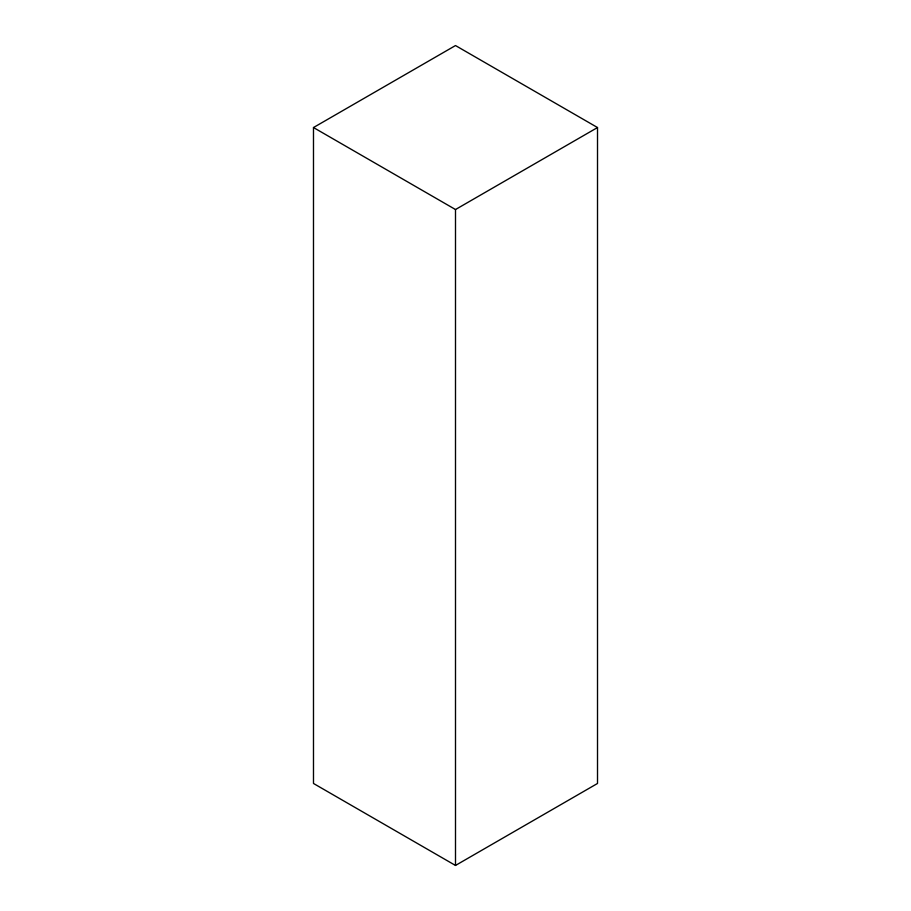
<?xml version="1.0" encoding="UTF-8"?>
<svg xmlns="http://www.w3.org/2000/svg" width="911" height="911" viewBox="0 0 911 911"><rect width="100%" height="100%" fill="white"/><g stroke="black" fill="none" stroke-linecap="round" stroke-linejoin="round"><path stroke-width="1.37" d="M313.486 127.54L455.5 45.55L597.514 127.54L597.514 783.46L455.5 865.45L313.486 783.46L313.486 127.54L455.5 209.53L597.514 127.54M455.5 209.53L455.5 865.45"/></g></svg>
